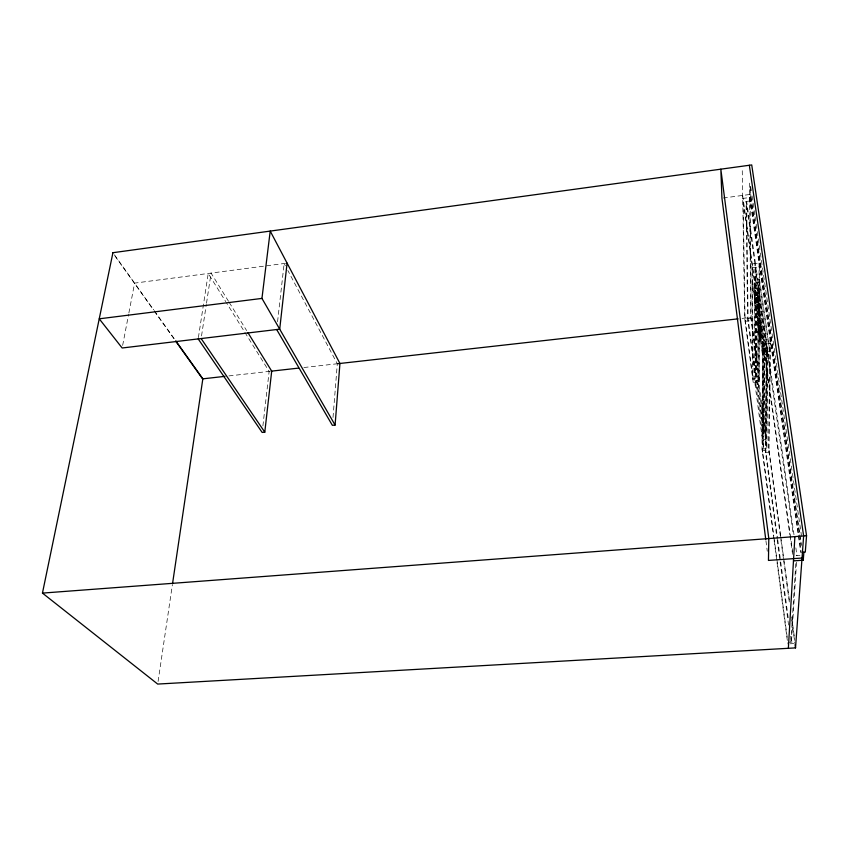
<?xml version="1.0" encoding="UTF-8"?>
<svg xmlns="http://www.w3.org/2000/svg" width="849" height="849" viewBox="0 0 849 849"><rect width="100%" height="100%" fill="white"/><g stroke="black" fill="none" stroke-linecap="round" stroke-linejoin="round"><path stroke-width="0.64" stroke-dasharray="4.25 3.18" d="M758.804 332.776L758.03 332.861L757.966 322.323L759.091 322.196L760.471 323.851L761.224 329.2L761.192 339.26L760.322 341.16L759.133 340.831L760.619 339.218L759.908 334.113L758.804 332.776L758.804 322.684L758.03 322.769M759.197 341.277L759.144 330.792L760.64 329.157L760.619 339.218M759.462 381.774L759.6 266.745L752.405 267.605L753.19 382.411L759.462 381.774L750.749 317.43L749.476 180.519M759.908 340.757L759.919 324.021L758.804 322.684M760.322 341.16L760.471 323.851M773.927 539.168L762.009 449.089L762.54 340.056L770.043 339.239L768.504 448.505L783.563 559.629M764.132 348.918L763.548 433.468L756.47 380.617L756.236 292.544M790.865 642.109L795.863 562.271M796.553 562.218L791.459 642.077L790.578 635.508M333.01 417.475L337.308 363.765L287.853 270.491M277.559 321.76L284.15 263.498L285.381 265.833M262.893 425.943L269.144 371.406L226.428 302.732M158.084 681.45L172.421 584.505M201.531 335.939L206.307 304.515M206.509 303.199L211.083 273.091L228.498 301.257M198.39 337.605L208.228 273.463L225.728 301.607M122.649 345.405L128.624 314.257M128.878 312.963L134.609 283.12L285.773 263.286M761.224 329.2L760.343 331.121L759.208 331.248M751.269 190.643L750.707 186.716L749.54 186.876L801.307 544.432M723.199 198.008L749.603 194.506L798.622 534.403M750.707 186.716L750.792 197.371L742.716 198.443L789.793 534.626M228.922 375.916L269.717 371.342M303.921 367.511L338.135 363.669M742.058 318.407L750.749 317.43M762.009 449.089L768.504 448.505M799.96 555.458L796.266 555.724L795.895 553.113M787.872 642.279L795.046 641.865M790.164 643.797L793.741 643.595M114.413 254.806L153.658 309.843M154.422 310.914L175.17 340.024M114.965 255.974L153.414 309.874M154.178 310.946L174.936 340.056M229.198 302.382L246.624 330.558M752.034 195.886L754.899 215.529M755.09 216.845L759.091 244.353M759.282 245.658L762.328 266.618M762.519 267.934L765.565 288.893M765.756 290.199L769.756 317.706M769.947 319.022L801.583 536.472M750.792 197.371L801.18 545.79M798.813 535.719L801.276 552.784M749.635 197.53L800.734 552.434M793.995 534.732L766.849 343.622L765.766 450.363L777.557 538.34M795.853 547.828L796.967 555.681M755.398 267.244L765.66 339.717L765.554 351.985L755.44 280.106M766.222 343.686L793.306 534.785M766.169 351.921L756.034 280.032L756.003 267.18L766.286 339.642L765.225 450.405L776.984 538.383M742.663 195.429L792.679 552.073M789.973 535.942L792.552 554.323M761.192 339.26L760.449 333.944L759.091 332.299L758.03 332.861M780.613 535.454L769.024 450.066L762.508 450.649L773.8 535.963M780.793 536.77L783.638 557.793M783.818 559.098L789.517 601.145M791.661 616.905L794.866 640.549M783.733 560.945L789.602 604.201M791.735 619.929L794.929 643.531M777.726 539.646L780.549 560.658M780.719 561.974L788.466 619.749M777.164 539.688L779.976 560.701M780.146 562.017L788.572 625.044M773.97 537.279L787.532 639.658M753.19 382.411L744.69 318.11L742.206 167.561M774.097 540.473L787.776 643.935M765.925 540.739L767.273 551.245M758.592 288.108L758.582 387.038L755.44 387.356L755.037 288.522L758.592 288.108M759.07 263.073L759.006 378.378L752.745 379.015L751.885 263.943L759.07 263.073M762.943 345.034L762.434 439.909L765.66 439.612L766.605 344.641L762.943 345.034M763.102 344.025L762.487 452.729L768.992 452.146L770.605 343.219L763.102 344.025M763.76 350.87L763.155 445.322L766.392 445.025L767.432 350.488L763.76 350.87M764.312 354.786L763.633 448.941L754.761 382.252L754.273 283.046L764.312 354.786M764.747 348.854L764.1 433.425L757 380.564L756.82 292.481L764.747 348.854M767.984 354.394L766.88 448.654L757.892 381.933L757.807 282.632L767.984 354.394M750.123 200.937L743.193 201.85L745.104 321.293L751.174 320.614L750.123 200.937M759.579 279.618L752.49 280.457L762.487 352.303L769.863 351.528L759.579 279.618M759.579 282.43L752.511 283.258L762.476 354.978L769.831 354.203L759.579 282.43M758.592 292.268L755.058 292.682L762.922 349.045L766.562 348.652L758.592 292.268M751.153 318.301L745.072 318.991L752.723 376.807L759.006 376.171L751.153 318.301M758.582 380.405L755.408 380.734L762.466 433.574L765.724 433.266L758.582 380.405M755.483 263.508L746.653 201.393L748.107 318.651L755.865 376.489L755.483 263.508M754.878 263.583L746.08 201.468L747.608 318.704L755.345 376.542L754.878 263.583"/><path stroke-width="1.27" d="M788.36 648.307L794.887 536.61M112.928 252.705L42.45 593.101L157.691 684.071L795.524 647.893L803.632 535.952L749.338 165.258M793.465 560.892L803.271 560.191L803.865 552.19M112.662 252.737L751.726 164.929L806.55 535.73L805.287 552.083L802.443 552.296M335.09 425.062L339.94 363.468L270.215 231.087L261.948 298.413L335.09 425.062L332.373 425.338L276.678 329.529M287.079 263.116L279.714 329.168L122.15 347.994L99.237 318.821L261.948 298.413M198.188 338.91L262.15 432.438L264.792 432.173L271.701 371.119L248.014 332.808M172.612 583.199L202.837 378.834L175.945 341.107M224.985 376.351L202.614 378.866L175.701 341.128M271.033 371.193L298.657 368.095M338.135 363.669L738.11 318.842M42.45 593.101L806.55 535.73M802.029 558.026L768.451 560.425L768.812 538.563L720.833 169.174L721.937 198.178L765.756 539.433M201.139 338.56L264.792 432.173M802.698 556.265L803.271 560.191M795.078 644.624L795.524 647.893"/></g></svg>
